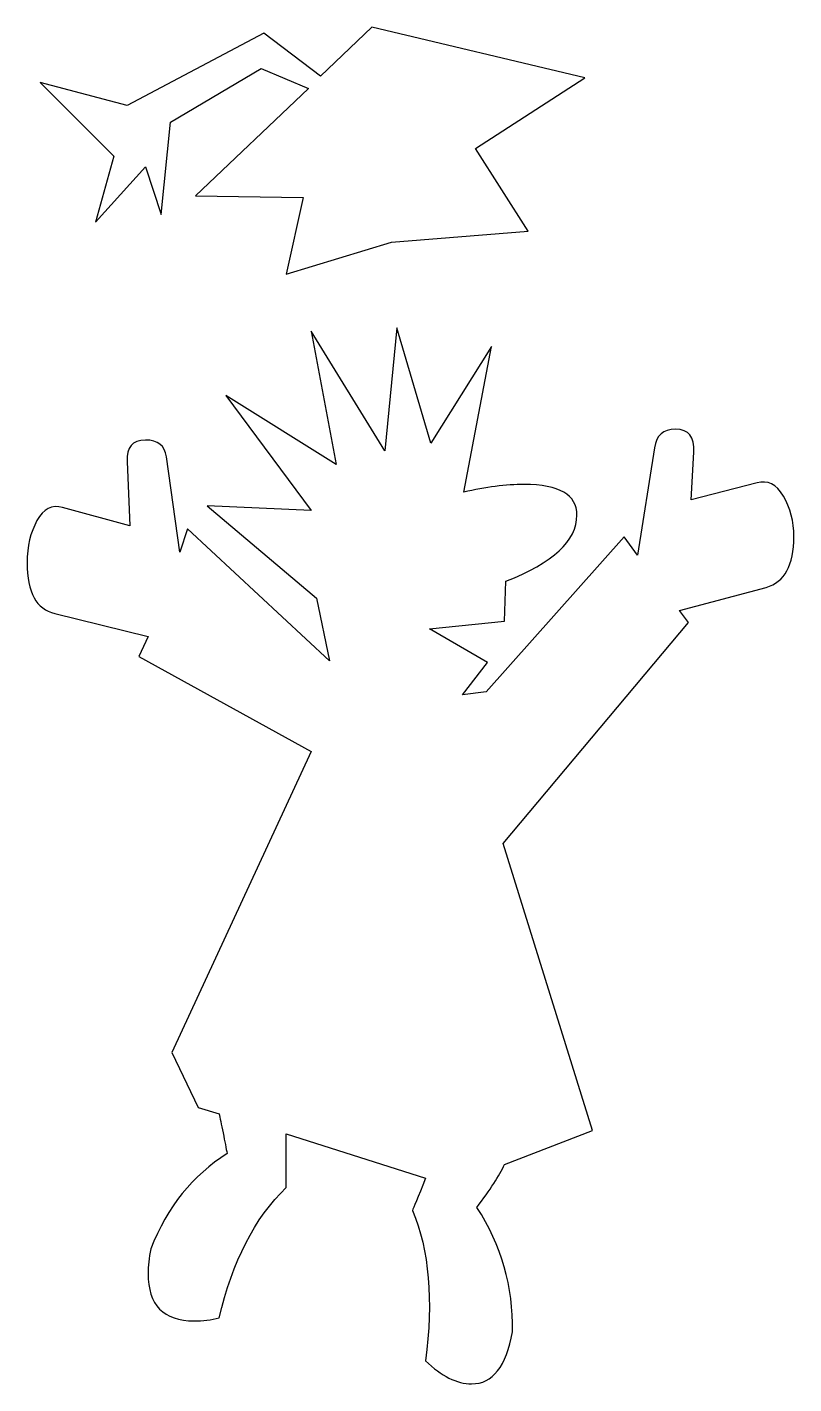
# Model space of a CAD drawing. Header units: centimetres. Extents: x -8.4 to 0.5, y -3.8 to 11.9.
import ezdxf

# ---------------------------------------------------------------- set-up
doc = ezdxf.new("R2010")
doc.units = ezdxf.units.CM
doc.header["$MEASUREMENT"] = 0
doc.layers.add('Layer 1', color=7, linetype='Continuous')

msp = doc.modelspace()

# ---------------------------------------------------------------- linework, layer by layer
at = {"layer": 'Layer 1'}
for points, knots in [([(-1.91588, 11.34705), (-1.91588, 11.34705), (-3.1825, 10.5279), (-3.1825, 10.5279), (-3.1825, 10.5279), (-3.1825, 10.5279), (-2.57201, 9.56633), (-2.57201, 9.56633), (-2.57201, 9.56633), (-2.57201, 9.56633), (-4.15901, 9.44131), (-4.15901, 9.44131), (-4.15901, 9.44131), (-4.15901, 9.44131), (-5.37954, 9.06733), (-5.37954, 9.06733), (-5.37954, 9.06733), (-5.37954, 9.06733), (-5.18116, 9.9577), (-5.18116, 9.9577), (-5.18116, 9.9577), (-5.18116, 9.9577), (-6.43242, 9.97564), (-6.43242, 9.97564), (-6.43242, 9.97564), (-6.43242, 9.97564), (-5.12016, 11.22258), (-5.12016, 11.22258), (-5.12016, 11.22258), (-5.12016, 11.22258), (-5.66965, 11.45414), (-5.66965, 11.45414), (-5.66965, 11.45414), (-5.66965, 11.45414), (-6.72253, 10.83067), (-6.72253, 10.83067), (-6.72253, 10.83067), (-6.72253, 10.83067), (-6.82917, 9.76201), (-6.82917, 9.76201), (-6.82917, 9.76201), (-6.82917, 9.76201), (-7.01218, 10.31428), (-7.01218, 10.31428), (-7.01218, 10.31428), (-7.01218, 10.31428), (-7.59241, 9.67287), (-7.59241, 9.67287), (-7.59241, 9.67287), (-7.59241, 9.67287), (-7.37866, 10.43875), (-7.37866, 10.43875), (-7.37866, 10.43875), (-7.37866, 10.43875), (-8.23317, 11.29378), (-8.23317, 11.29378), (-8.23317, 11.29378), (-8.23317, 11.29378), (-7.22592, 11.02689), (-7.22592, 11.02689), (-7.22592, 11.02689), (-7.22592, 11.02689), (-5.63892, 11.86399), (-5.63892, 11.86399), (-5.63892, 11.86399), (-5.63892, 11.86399), (-4.98279, 11.36499), (-4.98279, 11.36499), (-4.98279, 11.36499), (-4.98279, 11.36499), (-4.38766, 11.93519), (-4.38766, 11.93519), (-4.38766, 11.93519), (-4.38766, 11.93519), (-1.91588, 11.34705), (-1.91588, 11.34705)], [0, 0, 0, 0, 0.05, 0.05, 0.05, 0.05, 0.1, 0.1, 0.1, 0.1, 0.15, 0.15, 0.15, 0.15, 0.2, 0.2, 0.2, 0.2, 0.25, 0.25, 0.25, 0.25, 0.3, 0.3, 0.3, 0.3, 0.35, 0.35, 0.35, 0.35, 0.4, 0.4, 0.4, 0.4, 0.45, 0.45, 0.45, 0.45, 0.5, 0.5, 0.5, 0.5, 0.55, 0.55, 0.55, 0.55, 0.6, 0.6, 0.6, 0.6, 0.65, 0.65, 0.65, 0.65, 0.7, 0.7, 0.7, 0.7, 0.75, 0.75, 0.75, 0.75, 0.8, 0.8, 0.8, 0.8, 0.85, 0.85, 0.85, 0.85, 0.9, 0.9, 0.9, 0.9, 1, 1, 1, 1]), ([(0.18989, 5.43359), (0.18989, 5.43359), (-0.81736, 5.1667), (-0.81736, 5.1667), (-0.81736, 5.1667), (-0.81736, 5.1667), (-0.71025, 5.02428), (-0.71025, 5.02428), (-0.71025, 5.02428), (-0.71025, 5.02428), (-2.86165, 2.45919), (-2.86165, 2.45919), (-2.86165, 2.45919), (-2.86165, 2.45919), (-1.82414, -0.87124), (-1.82414, -0.87124), (-1.82414, -0.87124), (-1.82414, -0.87124), (-2.84675, -1.26315), (-2.84675, -1.26315), (-2.84675, -1.26315), (-2.90761, -1.39397), (-3.0144, -1.56031), (-3.16713, -1.76215), (-3.16713, -1.76215), (-2.88215, -2.20135), (-2.74478, -2.68223), (-2.75501, -3.20477), (-2.75501, -3.20477), (-2.82611, -3.60846), (-2.98382, -3.81031), (-3.22814, -3.81031), (-3.22814, -3.81031), (-3.40106, -3.81031), (-3.5791, -3.72134), (-3.76226, -3.54342), (-3.76226, -3.54342), (-3.67068, -2.84258), (-3.72144, -2.2606), (-3.91454, -1.79748), (-3.91454, -1.79748), (-3.90461, -1.77393), (-3.85385, -1.64927), (-3.76226, -1.42351), (-3.76226, -1.42351), (-3.76226, -1.42351), (-5.37954, -0.90712), (-5.37954, -0.90712), (-5.37954, -0.90712), (-5.37954, -0.90712), (-5.37954, -1.11494), (-5.37954, -1.53059), (-5.37954, -1.53059), (-5.74587, -1.88681), (-6.00525, -2.39142), (-6.15767, -3.04442), (-6.15767, -3.04442), (-6.24926, -3.06834), (-6.34596, -3.0803), (-6.44779, -3.0803), (-6.44779, -3.0803), (-6.80387, -3.0803), (-6.98191, -2.89621), (-6.98191, -2.52803), (-6.98191, -2.52803), (-6.98191, -2.44505), (-6.97167, -2.35011), (-6.95118, -2.2432), (-6.95118, -2.2432), (-6.75808, -1.75617), (-6.46316, -1.38799), (-6.0664, -1.13868), (-6.0664, -1.13868), (-6.07665, -1.07925), (-6.09194, -0.99907), (-6.11227, -0.89815), (-6.11227, -0.89815), (-6.13261, -0.79723), (-6.14774, -0.72303), (-6.15767, -0.67556), (-6.15767, -0.67556), (-6.15767, -0.67556), (-6.40215, -0.60435), (-6.40215, -0.60435), (-6.40215, -0.60435), (-6.40215, -0.60435), (-6.70717, 0.03706), (-6.70717, 0.03706), (-6.70717, 0.03706), (-6.70717, 0.03706), (-5.08989, 3.52784), (-5.08989, 3.52784), (-5.08989, 3.52784), (-5.08989, 3.52784), (-7.08855, 4.63237), (-7.08855, 4.63237), (-7.08855, 4.63237), (-7.08855, 4.63237), (-6.98191, 4.86393), (-6.98191, 4.86393), (-6.98191, 4.86393), (-6.98191, 4.86393), (-8.06506, 5.13082), (-8.06506, 5.13082), (-8.06506, 5.13082), (-8.27865, 5.17829), (-8.38545, 5.37433), (-8.38545, 5.71896), (-8.38545, 5.71896), (-8.38545, 5.90884), (-8.34734, 6.07209), (-8.27112, 6.20872), (-8.27112, 6.20872), (-8.19491, 6.34532), (-8.0958, 6.39569), (-7.97379, 6.35983), (-7.97379, 6.35983), (-7.97379, 6.35983), (-7.19566, 6.14621), (-7.19566, 6.14621), (-7.19566, 6.14621), (-7.19566, 6.14621), (-7.22592, 6.89415), (-7.22592, 6.89415), (-7.22592, 6.89415), (-7.23617, 7.06048), (-7.16492, 7.14364), (-7.01218, 7.14365), (-7.01218, 7.14365), (-6.87, 7.14364), (-6.78866, 7.07841), (-6.76817, 6.94797), (-6.76817, 6.94797), (-6.76817, 6.94797), (-6.61543, 5.84344), (-6.61543, 5.84344), (-6.61543, 5.84344), (-6.61543, 5.84344), (-6.52416, 6.11087), (-6.52416, 6.11087), (-6.52416, 6.11087), (-6.52416, 6.11087), (-4.87615, 4.5791), (-4.87615, 4.5791), (-4.87615, 4.5791), (-4.87615, 4.5791), (-5.02889, 5.30911), (-5.02889, 5.30911), (-5.02889, 5.30911), (-5.02889, 5.30911), (-6.29505, 6.37777), (-6.29505, 6.37777), (-6.29505, 6.37777), (-6.29505, 6.37777), (-5.08989, 6.3245), (-5.08989, 6.3245), (-5.08989, 6.3245), (-5.08989, 6.3245), (-6.08177, 7.66004), (-6.08177, 7.66004), (-6.08177, 7.66004), (-6.08177, 7.66004), (-4.79978, 6.85882), (-4.79978, 6.85882), (-4.79978, 6.85882), (-4.79978, 6.85882), (-5.08989, 8.40853), (-5.08989, 8.40853), (-5.08989, 8.40853), (-5.08989, 8.40853), (-4.23538, 7.01917), (-4.23538, 7.01917), (-4.23538, 7.01917), (-4.23538, 7.01917), (-4.09801, 8.44386), (-4.09801, 8.44386), (-4.09801, 8.44386), (-4.09801, 8.44386), (-3.70126, 7.10832), (-3.70126, 7.10832), (-3.70126, 7.10832), (-3.70126, 7.10832), (-2.99903, 8.23024), (-2.99903, 8.23024), (-2.99903, 8.23024), (-2.99903, 8.23024), (-3.31987, 6.53812), (-3.31987, 6.53812), (-3.31987, 6.53812), (-3.06531, 6.59754), (-2.83124, 6.62725), (-2.61764, 6.62726), (-2.61764, 6.62726), (-2.21065, 6.62725), (-2.00715, 6.50857), (-2.00715, 6.27123), (-2.00715, 6.27123), (-2.00715, 5.97407), (-2.2819, 5.71859), (-2.83138, 5.5048), (-2.83138, 5.5048), (-2.83138, 5.5048), (-2.84675, 5.04222), (-2.84675, 5.04222), (-2.84675, 5.04222), (-2.84675, 5.04222), (-3.71616, 4.95308), (-3.71616, 4.95308), (-3.71616, 4.95308), (-3.71616, 4.95308), (-3.04513, 4.56117), (-3.04513, 4.56117), (-3.04513, 4.56117), (-3.04513, 4.56117), (-3.33478, 4.18719), (-3.33478, 4.18719), (-3.33478, 4.18719), (-3.33478, 4.18719), (-3.06003, 4.22252), (-3.06003, 4.22252), (-3.06003, 4.22252), (-3.06003, 4.22252), (-1.45812, 6.02173), (-1.45812, 6.02173), (-1.45812, 6.02173), (-1.45812, 6.02173), (-1.30538, 5.80811), (-1.30538, 5.80811), (-1.30538, 5.80811), (-1.30538, 5.80811), (-1.107, 7.05451), (-1.107, 7.05451), (-1.107, 7.05451), (-1.08683, 7.19727), (-1.0055, 7.26866), (-0.86299, 7.26867), (-0.86299, 7.26867), (-0.71026, 7.26866), (-0.63901, 7.17952), (-0.64925, 7.00124), (-0.64925, 7.00124), (-0.64925, 7.00124), (-0.67998, 6.44897), (-0.67998, 6.44897), (-0.67998, 6.44897), (-0.67998, 6.44897), (0.08325, 6.6452), (0.08325, 6.6452), (0.08325, 6.6452), (0.20525, 6.6807), (0.30692, 6.63015), (0.38827, 6.49355), (0.38827, 6.49355), (0.46959, 6.35692), (0.51026, 6.19965), (0.51027, 6.02173), (0.51027, 6.02173), (0.51026, 5.68906), (0.40347, 5.49301), (0.18989, 5.43359), (0.18989, 5.43359), (0.18989, 5.43359), (0.18989, 5.43359), (0.18989, 5.43359)], [0, 0, 0, 0, 0.01492537, 0.01492537, 0.01492537, 0.01492537, 0.02985075, 0.02985075, 0.02985075, 0.02985075, 0.04477612, 0.04477612, 0.04477612, 0.04477612, 0.05970149, 0.05970149, 0.05970149, 0.05970149, 0.07462687, 0.07462687, 0.07462687, 0.07462687, 0.08955224, 0.08955224, 0.08955224, 0.08955224, 0.10447761, 0.10447761, 0.10447761, 0.10447761, 0.11940299, 0.11940299, 0.11940299, 0.11940299, 0.13432836, 0.13432836, 0.13432836, 0.13432836, 0.14925373, 0.14925373, 0.14925373, 0.14925373, 0.1641791, 0.1641791, 0.1641791, 0.1641791, 0.17910448, 0.17910448, 0.17910448, 0.17910448, 0.19402985, 0.19402985, 0.19402985, 0.19402985, 0.20895522, 0.20895522, 0.20895522, 0.20895522, 0.2238806, 0.2238806, 0.2238806, 0.2238806, 0.23880597, 0.23880597, 0.23880597, 0.23880597, 0.25373134, 0.25373134, 0.25373134, 0.25373134, 0.26865672, 0.26865672, 0.26865672, 0.26865672, 0.28358209, 0.28358209, 0.28358209, 0.28358209, 0.29850746, 0.29850746, 0.29850746, 0.29850746, 0.31343284, 0.31343284, 0.31343284, 0.31343284, 0.32835821, 0.32835821, 0.32835821, 0.32835821, 0.34328358, 0.34328358, 0.34328358, 0.34328358, 0.35820896, 0.35820896, 0.35820896, 0.35820896, 0.37313433, 0.37313433, 0.37313433, 0.37313433, 0.3880597, 0.3880597, 0.3880597, 0.3880597, 0.40298507, 0.40298507, 0.40298507, 0.40298507, 0.41791045, 0.41791045, 0.41791045, 0.41791045, 0.43283582, 0.43283582, 0.43283582, 0.43283582, 0.44776119, 0.44776119, 0.44776119, 0.44776119, 0.46268657, 0.46268657, 0.46268657, 0.46268657, 0.47761194, 0.47761194, 0.47761194, 0.47761194, 0.49253731, 0.49253731, 0.49253731, 0.49253731, 0.50746269, 0.50746269, 0.50746269, 0.50746269, 0.52238806, 0.52238806, 0.52238806, 0.52238806, 0.53731343, 0.53731343, 0.53731343, 0.53731343, 0.55223881, 0.55223881, 0.55223881, 0.55223881, 0.56716418, 0.56716418, 0.56716418, 0.56716418, 0.58208955, 0.58208955, 0.58208955, 0.58208955, 0.59701493, 0.59701493, 0.59701493, 0.59701493, 0.6119403, 0.6119403, 0.6119403, 0.6119403, 0.62686567, 0.62686567, 0.62686567, 0.62686567, 0.64179104, 0.64179104, 0.64179104, 0.64179104, 0.65671642, 0.65671642, 0.65671642, 0.65671642, 0.67164179, 0.67164179, 0.67164179, 0.67164179, 0.68656716, 0.68656716, 0.68656716, 0.68656716, 0.70149254, 0.70149254, 0.70149254, 0.70149254, 0.71641791, 0.71641791, 0.71641791, 0.71641791, 0.73134328, 0.73134328, 0.73134328, 0.73134328, 0.74626866, 0.74626866, 0.74626866, 0.74626866, 0.76119403, 0.76119403, 0.76119403, 0.76119403, 0.7761194, 0.7761194, 0.7761194, 0.7761194, 0.79104478, 0.79104478, 0.79104478, 0.79104478, 0.80597015, 0.80597015, 0.80597015, 0.80597015, 0.82089552, 0.82089552, 0.82089552, 0.82089552, 0.8358209, 0.8358209, 0.8358209, 0.8358209, 0.85074627, 0.85074627, 0.85074627, 0.85074627, 0.86567164, 0.86567164, 0.86567164, 0.86567164, 0.88059701, 0.88059701, 0.88059701, 0.88059701, 0.89552239, 0.89552239, 0.89552239, 0.89552239, 0.91044776, 0.91044776, 0.91044776, 0.91044776, 0.92537313, 0.92537313, 0.92537313, 0.92537313, 0.94029851, 0.94029851, 0.94029851, 0.94029851, 0.95522388, 0.95522388, 0.95522388, 0.95522388, 0.97014925, 0.97014925, 0.97014925, 0.97014925, 1, 1, 1, 1])]:
    msp.add_open_spline(points, degree=3, knots=knots, dxfattribs=at)

doc.saveas('drawing.dxf')
